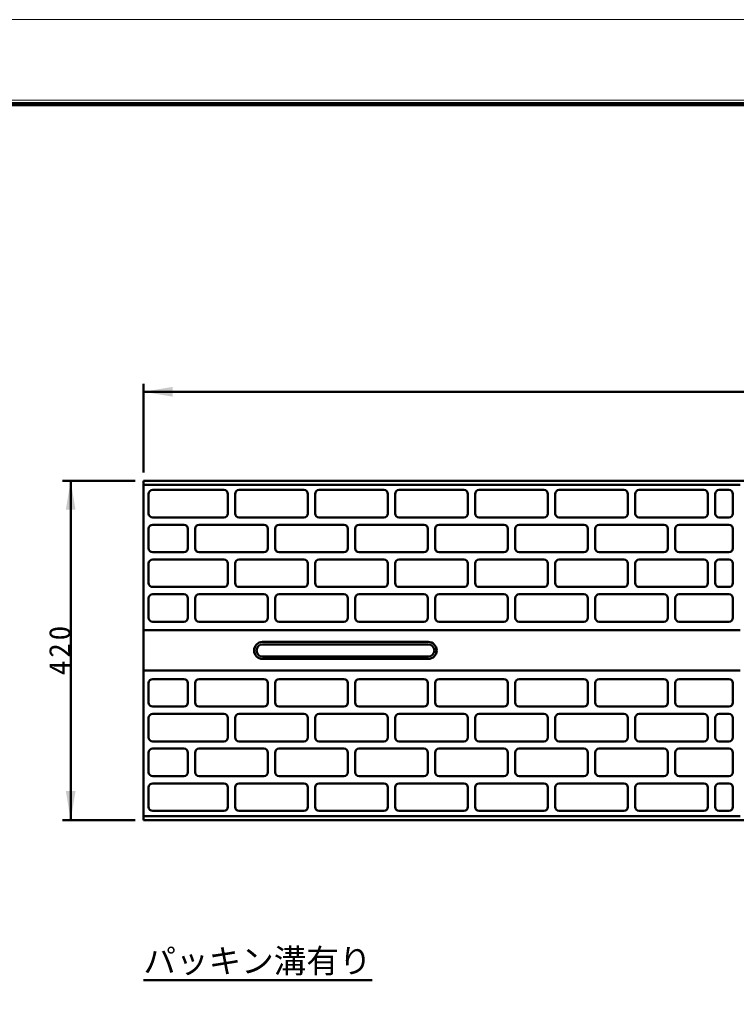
# Model space of a CAD drawing. Units: millimetres, scale not verified. Extents: x -2102 to 2102, y -1485 to 1485.
# Drawn here: x -338 to 549, y 284 to 1485 of the extents above; entities that cross this region are included whole.
import ezdxf
from ezdxf.enums import TextEntityAlignment as Align

# ---------------------------------------------------------------- set-up
doc = ezdxf.new("R2010")
doc.units = ezdxf.units.MM
doc.header["$LTSCALE"] = 5
doc.layers.add('0-0_V-nasSTD', color=7, linetype='Continuous', lineweight=35)
doc.layers.add('0-1_0', color=7, linetype='Continuous', lineweight=50)
doc.styles.add('ＭＳ ゴシック', font='')
doc.styles.get('ＭＳ ゴシック').set_extended_font_data('MS Gothic')

msp = doc.modelspace()

# ---------------------------------------------------------------- linework, layer by layer
at = {"layer": '0-0_V-nasSTD', "lineweight": 18}
for points in [[(-2102.5, -1485), (-2102.5, 1485), (2102.5, 1485), (2102.5, -1485)], [(-2002.5, -1385), (-2002.5, 1385), (2002.5, 1385), (2002.5, -1385)]]:
    msp.add_lwpolyline(points, close=True, dxfattribs=at)
at = {"layer": '0-0_V-nasSTD', "lineweight": 100}
msp.add_lwpolyline([(1997.5, -1380), (1997.5, 1380), (-1997.5, 1380)], dxfattribs=at)
at = {"layer": '0-0_V-nasSTD'}
for points in [[(-184.686, 1024.351), (-148.686, 1018.351), (-148.686, 1030.351)], [(-280.686, 878.351), (-274.686, 914.351), (-268.686, 878.351)], [(-280.686, 530.351), (-274.686, 494.351), (-268.686, 530.351)]]:
    msp.add_solid(points, dxfattribs=at)
at = {"layer": '0-1_0'}
for p, q in [((-184.686, 924.351), (-184.686, 1034.351)), ((-184.686, 1024.351), (1815.314, 1024.351)), ((-194.686, 914.351), (-284.686, 914.351)), ((-274.686, 494.351), (-274.686, 914.351)), ((1815.314, 914.351), (-184.686, 914.351)), ((-184.686, 914.351), (-184.686, 494.351)), ((-184.686, 909.351), (553.814, 909.351)), ((-173.186, 902.851), (-85.186, 902.851)), ((-66.186, 902.851), (13.814, 902.851)), ((32.814, 902.851), (112.814, 902.851)), ((131.814, 902.851), (211.814, 902.851)), ((310.814, 902.851), (230.814, 902.851)), ((329.814, 902.851), (409.814, 902.851)), ((428.814, 902.851), (508.814, 902.851)), ((527.814, 902.851), (539.814, 902.851)), ((-178.186, 897.851), (-178.186, 873.851)), ((-80.186, 897.851), (-80.186, 873.851)), ((-71.186, 897.851), (-71.186, 873.851)), ((18.814, 897.851), (18.814, 873.851)), ((27.814, 897.851), (27.814, 873.851)), ((117.814, 897.851), (117.814, 873.851)), ((126.814, 897.851), (126.814, 873.851)), ((216.814, 897.851), (216.814, 873.851)), ((225.814, 897.851), (225.814, 873.851)), ((315.814, 873.851), (315.814, 897.851)), ((324.814, 897.851), (324.814, 873.851)), ((414.814, 897.851), (414.814, 873.851)), ((423.814, 897.851), (423.814, 873.851)), ((513.814, 897.851), (513.814, 873.851)), ((522.814, 897.851), (522.814, 873.851)), ((544.814, 897.851), (544.814, 873.851)), ((-173.186, 868.851), (-85.186, 868.851)), ((13.814, 868.851), (-66.186, 868.851)), ((32.814, 868.851), (112.814, 868.851)), ((211.814, 868.851), (131.814, 868.851)), ((230.814, 868.851), (310.814, 868.851)), ((329.814, 868.851), (409.814, 868.851)), ((428.814, 868.851), (508.814, 868.851)), ((527.814, 868.851), (539.814, 868.851)), ((-178.186, 830.851), (-178.186, 854.851)), ((-173.186, 859.851), (-134.686, 859.851)), ((-129.686, 854.851), (-129.686, 830.851)), ((-120.686, 830.851), (-120.686, 854.851)), ((-115.686, 859.851), (-35.686, 859.851)), ((-30.686, 854.851), (-30.686, 830.851)), ((-21.686, 830.851), (-21.686, 854.851)), ((63.314, 859.851), (-16.686, 859.851)), ((68.314, 830.851), (68.314, 854.851)), ((77.314, 830.851), (77.314, 854.851)), ((82.314, 859.851), (162.314, 859.851)), ((167.314, 854.851), (167.314, 830.851)), ((176.314, 830.851), (176.314, 854.851)), ((181.314, 859.851), (261.314, 859.851)), ((266.314, 854.851), (266.314, 830.851)), ((275.314, 854.851), (275.314, 830.851)), ((280.314, 859.851), (360.314, 859.851)), ((365.314, 854.851), (365.314, 830.851)), ((374.314, 830.851), (374.314, 854.851)), ((379.314, 859.851), (459.314, 859.851)), ((464.314, 854.851), (464.314, 830.851)), ((473.314, 830.851), (473.314, 854.851)), ((478.314, 859.851), (539.814, 859.851)), ((544.814, 854.851), (544.814, 830.851)), ((-134.686, 825.851), (-173.186, 825.851)), ((-115.686, 825.851), (-35.686, 825.851)), ((-16.686, 825.851), (63.314, 825.851)), ((82.314, 825.851), (162.314, 825.851)), ((181.314, 825.851), (261.314, 825.851)), ((280.314, 825.851), (360.314, 825.851)), ((379.314, 825.851), (459.314, 825.851)), ((478.314, 825.851), (539.814, 825.851)), ((-178.186, 811.851), (-178.186, 787.851)), ((-173.186, 816.851), (-85.186, 816.851)), ((-80.186, 811.851), (-80.186, 787.851)), ((-71.186, 811.851), (-71.186, 787.851)), ((-66.186, 816.851), (13.814, 816.851)), ((18.814, 811.851), (18.814, 787.851)), ((27.814, 811.851), (27.814, 787.851)), ((32.814, 816.851), (112.814, 816.851)), ((117.814, 811.851), (117.814, 787.851)), ((126.814, 811.851), (126.814, 787.851)), ((131.814, 816.851), (211.814, 816.851)), ((216.814, 811.851), (216.814, 787.851)), ((225.814, 811.851), (225.814, 787.851)), ((310.814, 816.851), (230.814, 816.851)), ((315.814, 787.851), (315.814, 811.851)), ((324.814, 811.851), (324.814, 787.851)), ((329.814, 816.851), (409.814, 816.851)), ((414.814, 811.851), (414.814, 787.851)), ((423.814, 811.851), (423.814, 787.851)), ((428.814, 816.851), (508.814, 816.851)), ((513.814, 811.851), (513.814, 787.851)), ((522.814, 811.851), (522.814, 787.851)), ((527.814, 816.851), (539.814, 816.851)), ((544.814, 811.851), (544.814, 787.851)), ((-173.186, 782.851), (-85.186, 782.851)), ((13.814, 782.851), (-66.186, 782.851)), ((32.814, 782.851), (112.814, 782.851)), ((211.814, 782.851), (131.814, 782.851)), ((230.814, 782.851), (310.814, 782.851)), ((329.814, 782.851), (409.814, 782.851)), ((428.814, 782.851), (508.814, 782.851)), ((527.814, 782.851), (539.814, 782.851)), ((-173.186, 773.851), (-134.686, 773.851)), ((-115.686, 773.851), (-35.686, 773.851)), ((63.314, 773.851), (-16.686, 773.851)), ((82.314, 773.851), (162.314, 773.851)), ((181.314, 773.851), (261.314, 773.851)), ((280.314, 773.851), (360.314, 773.851)), ((379.314, 773.851), (459.314, 773.851)), ((478.314, 773.851), (539.814, 773.851)), ((-178.186, 744.851), (-178.186, 768.851)), ((-129.686, 768.851), (-129.686, 744.851)), ((-120.686, 744.851), (-120.686, 768.851)), ((-30.686, 768.851), (-30.686, 744.851)), ((-21.686, 744.851), (-21.686, 768.851)), ((68.314, 744.851), (68.314, 768.851)), ((77.314, 744.851), (77.314, 768.851)), ((167.314, 768.851), (167.314, 744.851)), ((176.314, 744.851), (176.314, 768.851)), ((266.314, 768.851), (266.314, 744.851)), ((275.314, 768.851), (275.314, 744.851)), ((365.314, 768.851), (365.314, 744.851)), ((374.314, 744.851), (374.314, 768.851)), ((464.314, 768.851), (464.314, 744.851)), ((473.314, 744.851), (473.314, 768.851)), ((544.814, 768.851), (544.814, 744.851)), ((-134.686, 739.851), (-173.186, 739.851)), ((-115.686, 739.851), (-35.686, 739.851)), ((-16.686, 739.851), (63.314, 739.851)), ((82.314, 739.851), (162.314, 739.851)), ((181.314, 739.851), (261.314, 739.851)), ((280.314, 739.851), (360.314, 739.851)), ((379.314, 739.851), (459.314, 739.851)), ((478.314, 739.851), (539.814, 739.851)), ((553.814, 729.351), (-184.686, 729.351)), ((167.814, 714.851), (-37.186, 714.851)), ((167.814, 711.851), (-37.186, 711.851)), ((167.814, 696.851), (-37.186, 696.851)), ((167.814, 693.851), (-37.186, 693.851)), ((553.814, 679.351), (-184.686, 679.351)), ((-178.186, 663.851), (-178.186, 639.851)), ((-134.686, 668.851), (-173.186, 668.851)), ((-129.686, 639.851), (-129.686, 663.851)), ((-120.686, 663.851), (-120.686, 639.851)), ((-115.686, 668.851), (-35.686, 668.851)), ((-30.686, 639.851), (-30.686, 663.851)), ((-21.686, 663.851), (-21.686, 639.851)), ((-16.686, 668.851), (63.314, 668.851)), ((68.314, 663.851), (68.314, 639.851)), ((77.314, 663.851), (77.314, 639.851)), ((82.314, 668.851), (162.314, 668.851)), ((167.314, 639.851), (167.314, 663.851)), ((176.314, 663.851), (176.314, 639.851)), ((181.314, 668.851), (261.314, 668.851)), ((266.314, 639.851), (266.314, 663.851)), ((275.314, 639.851), (275.314, 663.851)), ((280.314, 668.851), (360.314, 668.851)), ((365.314, 639.851), (365.314, 663.851)), ((374.314, 663.851), (374.314, 639.851)), ((379.314, 668.851), (459.314, 668.851)), ((464.314, 639.851), (464.314, 663.851)), ((473.314, 663.851), (473.314, 639.851)), ((478.314, 668.851), (539.814, 668.851)), ((544.814, 639.851), (544.814, 663.851)), ((-173.186, 634.851), (-134.686, 634.851)), ((-173.186, 625.851), (-85.186, 625.851)), ((-115.686, 634.851), (-35.686, 634.851)), ((13.814, 625.851), (-66.186, 625.851)), ((63.314, 634.851), (-16.686, 634.851)), ((32.814, 625.851), (112.814, 625.851)), ((82.314, 634.851), (162.314, 634.851)), ((211.814, 625.851), (131.814, 625.851)), ((181.314, 634.851), (261.314, 634.851)), ((230.814, 625.851), (310.814, 625.851)), ((280.314, 634.851), (360.314, 634.851)), ((329.814, 625.851), (409.814, 625.851)), ((379.314, 634.851), (459.314, 634.851)), ((428.814, 625.851), (508.814, 625.851)), ((478.314, 634.851), (539.814, 634.851)), ((527.814, 625.851), (539.814, 625.851)), ((-178.186, 596.851), (-178.186, 620.851)), ((-80.186, 596.851), (-80.186, 620.851)), ((-71.186, 596.851), (-71.186, 620.851)), ((18.814, 596.851), (18.814, 620.851)), ((27.814, 596.851), (27.814, 620.851)), ((117.814, 596.851), (117.814, 620.851)), ((126.814, 596.851), (126.814, 620.851)), ((216.814, 596.851), (216.814, 620.851)), ((225.814, 596.851), (225.814, 620.851)), ((315.814, 620.851), (315.814, 596.851)), ((324.814, 596.851), (324.814, 620.851)), ((414.814, 596.851), (414.814, 620.851)), ((423.814, 596.851), (423.814, 620.851)), ((513.814, 596.851), (513.814, 620.851)), ((522.814, 596.851), (522.814, 620.851)), ((544.814, 596.851), (544.814, 620.851)), ((-173.186, 591.851), (-85.186, 591.851)), ((-66.186, 591.851), (13.814, 591.851)), ((32.814, 591.851), (112.814, 591.851)), ((131.814, 591.851), (211.814, 591.851)), ((310.814, 591.851), (230.814, 591.851)), ((329.814, 591.851), (409.814, 591.851)), ((428.814, 591.851), (508.814, 591.851)), ((527.814, 591.851), (539.814, 591.851)), ((-178.186, 577.851), (-178.186, 553.851)), ((-134.686, 582.851), (-173.186, 582.851)), ((-129.686, 553.851), (-129.686, 577.851)), ((-120.686, 577.851), (-120.686, 553.851)), ((-115.686, 582.851), (-35.686, 582.851)), ((-30.686, 553.851), (-30.686, 577.851)), ((-21.686, 577.851), (-21.686, 553.851)), ((-16.686, 582.851), (63.314, 582.851)), ((68.314, 577.851), (68.314, 553.851)), ((77.314, 577.851), (77.314, 553.851)), ((82.314, 582.851), (162.314, 582.851)), ((167.314, 553.851), (167.314, 577.851)), ((176.314, 577.851), (176.314, 553.851)), ((181.314, 582.851), (261.314, 582.851)), ((266.314, 553.851), (266.314, 577.851)), ((275.314, 553.851), (275.314, 577.851)), ((280.314, 582.851), (360.314, 582.851)), ((365.314, 553.851), (365.314, 577.851)), ((374.314, 577.851), (374.314, 553.851)), ((379.314, 582.851), (459.314, 582.851)), ((464.314, 553.851), (464.314, 577.851)), ((473.314, 577.851), (473.314, 553.851)), ((478.314, 582.851), (539.814, 582.851)), ((544.814, 553.851), (544.814, 577.851)), ((-173.186, 548.851), (-134.686, 548.851)), ((-115.686, 548.851), (-35.686, 548.851)), ((63.314, 548.851), (-16.686, 548.851)), ((82.314, 548.851), (162.314, 548.851)), ((181.314, 548.851), (261.314, 548.851)), ((280.314, 548.851), (360.314, 548.851)), ((379.314, 548.851), (459.314, 548.851)), ((478.314, 548.851), (539.814, 548.851)), ((-178.186, 510.851), (-178.186, 534.851)), ((-173.186, 539.851), (-85.186, 539.851)), ((-80.186, 510.851), (-80.186, 534.851)), ((-71.186, 510.851), (-71.186, 534.851)), ((13.814, 539.851), (-66.186, 539.851)), ((18.814, 510.851), (18.814, 534.851)), ((27.814, 510.851), (27.814, 534.851)), ((32.814, 539.851), (112.814, 539.851)), ((117.814, 510.851), (117.814, 534.851)), ((126.814, 510.851), (126.814, 534.851)), ((211.814, 539.851), (131.814, 539.851)), ((216.814, 510.851), (216.814, 534.851)), ((225.814, 510.851), (225.814, 534.851)), ((230.814, 539.851), (310.814, 539.851)), ((315.814, 534.851), (315.814, 510.851)), ((324.814, 510.851), (324.814, 534.851)), ((329.814, 539.851), (409.814, 539.851)), ((414.814, 510.851), (414.814, 534.851)), ((423.814, 510.851), (423.814, 534.851)), ((428.814, 539.851), (508.814, 539.851)), ((513.814, 510.851), (513.814, 534.851)), ((522.814, 510.851), (522.814, 534.851)), ((527.814, 539.851), (539.814, 539.851)), ((544.814, 510.851), (544.814, 534.851)), ((-173.186, 505.851), (-85.186, 505.851)), ((-66.186, 505.851), (13.814, 505.851)), ((32.814, 505.851), (112.814, 505.851)), ((131.814, 505.851), (211.814, 505.851)), ((310.814, 505.851), (230.814, 505.851)), ((329.814, 505.851), (409.814, 505.851)), ((428.814, 505.851), (508.814, 505.851)), ((527.814, 505.851), (539.814, 505.851)), ((-194.686, 494.351), (-284.686, 494.351)), ((-184.686, 499.351), (553.814, 499.351)), ((-184.686, 494.351), (1815.314, 494.351)), ((-184.686, 296.636), (98.521, 296.636))]:
    msp.add_line(p, q, dxfattribs=at)
for centre, radius, start, end in [((-173.186, 897.851), 5, 90, 180), ((-85.186, 897.851), 5, 0, 90), ((-66.186, 897.851), 5, 90, 180), ((13.814, 897.851), 5, 0, 90), ((32.814, 897.851), 5, 90, 180), ((112.814, 897.851), 5, 0, 90), ((131.814, 897.851), 5, 90, 180), ((211.814, 897.851), 5, 0, 90), ((230.814, 897.851), 5, 90, 180), ((310.814, 897.851), 5, 0, 90), ((329.814, 897.851), 5, 90, 180), ((409.814, 897.851), 5, 0, 90), ((428.814, 897.851), 5, 90, 180), ((508.814, 897.851), 5, 0, 90), ((527.814, 897.851), 5, 90, 180), ((539.814, 897.851), 5, 0, 90), ((-173.186, 873.851), 5, 180, 270), ((-85.186, 873.851), 5, 270, 0), ((-66.186, 873.851), 5, 180, 270), ((13.814, 873.851), 5, 270, 0), ((32.814, 873.851), 5, 180, 270), ((112.814, 873.851), 5, 270, 0), ((131.814, 873.851), 5, 180, 270), ((211.814, 873.851), 5, 270, 0), ((230.814, 873.851), 5, 180, 270), ((310.814, 873.851), 5, 270, 0), ((329.814, 873.851), 5, 180, 270), ((409.814, 873.851), 5, 270, 0), ((428.814, 873.851), 5, 180, 270), ((508.814, 873.851), 5, 270, 0), ((527.814, 873.851), 5, 180, 270), ((539.814, 873.851), 5, 270, 0), ((-173.186, 854.851), 5, 90, 180), ((-134.686, 854.851), 5, 0, 90), ((-115.686, 854.851), 5, 90, 180), ((-35.686, 854.851), 5, 0, 90), ((-16.686, 854.851), 5, 90, 180), ((63.314, 854.851), 5, 0, 90), ((82.314, 854.851), 5, 90, 180), ((162.314, 854.851), 5, 0, 90), ((181.314, 854.851), 5, 90, 180), ((261.314, 854.851), 5, 0, 90), ((280.314, 854.851), 5, 90, 180), ((360.314, 854.851), 5, 0, 90), ((379.314, 854.851), 5, 90, 180), ((459.314, 854.851), 5, 0, 90), ((478.314, 854.851), 5, 90, 180), ((539.814, 854.851), 5, 0, 90), ((-173.186, 830.851), 5, 180, 270), ((-134.686, 830.851), 5, 270, 0), ((-115.686, 830.851), 5, 180, 270), ((-35.686, 830.851), 5, 270, 0), ((-16.686, 830.851), 5, 180, 270), ((63.314, 830.851), 5, 270, 0), ((82.314, 830.851), 5, 180, 270), ((162.314, 830.851), 5, 270, 0), ((181.314, 830.851), 5, 180, 270), ((261.314, 830.851), 5, 270, 0), ((280.314, 830.851), 5, 180, 270), ((360.314, 830.851), 5, 270, 0), ((379.314, 830.851), 5, 180, 270), ((459.314, 830.851), 5, 270, 0), ((478.314, 830.851), 5, 180, 270), ((539.814, 830.851), 5, 270, 0), ((-173.186, 811.851), 5, 90, 180), ((-85.186, 811.851), 5, 0, 90), ((-66.186, 811.851), 5, 90, 180), ((13.814, 811.851), 5, 0, 90), ((32.814, 811.851), 5, 90, 180), ((112.814, 811.851), 5, 0, 90), ((131.814, 811.851), 5, 90, 180), ((211.814, 811.851), 5, 0, 90), ((230.814, 811.851), 5, 90, 180), ((310.814, 811.851), 5, 0, 90), ((329.814, 811.851), 5, 90, 180), ((409.814, 811.851), 5, 0, 90), ((428.814, 811.851), 5, 90, 180), ((508.814, 811.851), 5, 0, 90), ((527.814, 811.851), 5, 90, 180), ((539.814, 811.851), 5, 0, 90), ((-173.186, 787.851), 5, 180, 270), ((-85.186, 787.851), 5, 270, 0), ((-66.186, 787.851), 5, 180, 270), ((13.814, 787.851), 5, 270, 0), ((32.814, 787.851), 5, 180, 270), ((112.814, 787.851), 5, 270, 0), ((131.814, 787.851), 5, 180, 270), ((211.814, 787.851), 5, 270, 0), ((230.814, 787.851), 5, 180, 270), ((310.814, 787.851), 5, 270, 0), ((329.814, 787.851), 5, 180, 270), ((409.814, 787.851), 5, 270, 0), ((428.814, 787.851), 5, 180, 270), ((508.814, 787.851), 5, 270, 0), ((527.814, 787.851), 5, 180, 270), ((539.814, 787.851), 5, 270, 0), ((-173.186, 768.851), 5, 90, 180), ((-134.686, 768.851), 5, 0, 90), ((-115.686, 768.851), 5, 90, 180), ((-35.686, 768.851), 5, 0, 90), ((-16.686, 768.851), 5, 90, 180), ((63.314, 768.851), 5, 0, 90), ((82.314, 768.851), 5, 90, 180), ((162.314, 768.851), 5, 0, 90), ((181.314, 768.851), 5, 90, 180), ((261.314, 768.851), 5, 0, 90), ((280.314, 768.851), 5, 90, 180), ((360.314, 768.851), 5, 0, 90), ((379.314, 768.851), 5, 90, 180), ((459.314, 768.851), 5, 0, 90), ((478.314, 768.851), 5, 90, 180), ((539.814, 768.851), 5, 0, 90), ((-173.186, 744.851), 5, 180, 270), ((-134.686, 744.851), 5, 270, 0), ((-115.686, 744.851), 5, 180, 270), ((-35.686, 744.851), 5, 270, 0), ((-16.686, 744.851), 5, 180, 270), ((63.314, 744.851), 5, 270, 0), ((82.314, 744.851), 5, 180, 270), ((162.314, 744.851), 5, 270, 0), ((181.314, 744.851), 5, 180, 270), ((261.314, 744.851), 5, 270, 0), ((280.314, 744.851), 5, 180, 270), ((360.314, 744.851), 5, 270, 0), ((379.314, 744.851), 5, 180, 270), ((459.314, 744.851), 5, 270, 0), ((478.314, 744.851), 5, 180, 270), ((539.814, 744.851), 5, 270, 0), ((-37.186, 704.351), 10.5, 90, 270), ((-37.186, 704.351), 7.5, 90, 270), ((167.814, 704.351), 10.5, 270, 90), ((167.814, 704.351), 7.5, 270, 90), ((-173.186, 663.851), 5, 90, 180), ((-134.686, 663.851), 5, 0, 90), ((-115.686, 663.851), 5, 90, 180), ((-35.686, 663.851), 5, 0, 90), ((-16.686, 663.851), 5, 90, 180), ((63.314, 663.851), 5, 0, 90), ((82.314, 663.851), 5, 90, 180), ((162.314, 663.851), 5, 0, 90), ((181.314, 663.851), 5, 90, 180), ((261.314, 663.851), 5, 0, 90), ((280.314, 663.851), 5, 90, 180), ((360.314, 663.851), 5, 0, 90), ((379.314, 663.851), 5, 90, 180), ((459.314, 663.851), 5, 0, 90), ((478.314, 663.851), 5, 90, 180), ((539.814, 663.851), 5, 0, 90), ((-173.186, 639.851), 5, 180, 270), ((-134.686, 639.851), 5, 270, 0), ((-115.686, 639.851), 5, 180, 270), ((-35.686, 639.851), 5, 270, 0), ((-16.686, 639.851), 5, 180, 270), ((63.314, 639.851), 5, 270, 0), ((82.314, 639.851), 5, 180, 270), ((162.314, 639.851), 5, 270, 0), ((181.314, 639.851), 5, 180, 270), ((261.314, 639.851), 5, 270, 0), ((280.314, 639.851), 5, 180, 270), ((360.314, 639.851), 5, 270, 0), ((379.314, 639.851), 5, 180, 270), ((459.314, 639.851), 5, 270, 0), ((478.314, 639.851), 5, 180, 270), ((539.814, 639.851), 5, 270, 0), ((-173.186, 620.851), 5, 90, 180), ((-85.186, 620.851), 5, 0, 90), ((-66.186, 620.851), 5, 90, 180), ((13.814, 620.851), 5, 0, 90), ((32.814, 620.851), 5, 90, 180), ((112.814, 620.851), 5, 0, 90), ((131.814, 620.851), 5, 90, 180), ((211.814, 620.851), 5, 0, 90), ((230.814, 620.851), 5, 90, 180), ((310.814, 620.851), 5, 0, 90), ((329.814, 620.851), 5, 90, 180), ((409.814, 620.851), 5, 0, 90), ((428.814, 620.851), 5, 90, 180), ((508.814, 620.851), 5, 0, 90), ((527.814, 620.851), 5, 90, 180), ((539.814, 620.851), 5, 0, 90), ((-173.186, 596.851), 5, 180, 270), ((-85.186, 596.851), 5, 270, 0), ((-66.186, 596.851), 5, 180, 270), ((13.814, 596.851), 5, 270, 0), ((32.814, 596.851), 5, 180, 270), ((112.814, 596.851), 5, 270, 0), ((131.814, 596.851), 5, 180, 270), ((211.814, 596.851), 5, 270, 0), ((230.814, 596.851), 5, 180, 270), ((310.814, 596.851), 5, 270, 0), ((329.814, 596.851), 5, 180, 270), ((409.814, 596.851), 5, 270, 0), ((428.814, 596.851), 5, 180, 270), ((508.814, 596.851), 5, 270, 0), ((527.814, 596.851), 5, 180, 270), ((539.814, 596.851), 5, 270, 0), ((-173.186, 577.851), 5, 90, 180), ((-134.686, 577.851), 5, 0, 90), ((-115.686, 577.851), 5, 90, 180), ((-35.686, 577.851), 5, 0, 90), ((-16.686, 577.851), 5, 90, 180), ((63.314, 577.851), 5, 0, 90), ((82.314, 577.851), 5, 90, 180), ((162.314, 577.851), 5, 0, 90), ((181.314, 577.851), 5, 90, 180), ((261.314, 577.851), 5, 0, 90), ((280.314, 577.851), 5, 90, 180), ((360.314, 577.851), 5, 0, 90), ((379.314, 577.851), 5, 90, 180), ((459.314, 577.851), 5, 0, 90), ((478.314, 577.851), 5, 90, 180), ((539.814, 577.851), 5, 0, 90), ((-173.186, 553.851), 5, 180, 270), ((-134.686, 553.851), 5, 270, 0), ((-115.686, 553.851), 5, 180, 270), ((-35.686, 553.851), 5, 270, 0), ((-16.686, 553.851), 5, 180, 270), ((63.314, 553.851), 5, 270, 0), ((82.314, 553.851), 5, 180, 270), ((162.314, 553.851), 5, 270, 0), ((181.314, 553.851), 5, 180, 270), ((261.314, 553.851), 5, 270, 0), ((280.314, 553.851), 5, 180, 270), ((360.314, 553.851), 5, 270, 0), ((379.314, 553.851), 5, 180, 270), ((459.314, 553.851), 5, 270, 0), ((478.314, 553.851), 5, 180, 270), ((539.814, 553.851), 5, 270, 0), ((-173.186, 534.851), 5, 90, 180), ((-85.186, 534.851), 5, 0, 90), ((-66.186, 534.851), 5, 90, 180), ((13.814, 534.851), 5, 0, 90), ((32.814, 534.851), 5, 90, 180), ((112.814, 534.851), 5, 0, 90), ((131.814, 534.851), 5, 90, 180), ((211.814, 534.851), 5, 0, 90), ((230.814, 534.851), 5, 90, 180), ((310.814, 534.851), 5, 0, 90), ((329.814, 534.851), 5, 90, 180), ((409.814, 534.851), 5, 0, 90), ((428.814, 534.851), 5, 90, 180), ((508.814, 534.851), 5, 0, 90), ((527.814, 534.851), 5, 90, 180), ((539.814, 534.851), 5, 0, 90), ((-173.186, 510.851), 5, 180, 270), ((-85.186, 510.851), 5, 270, 0), ((-66.186, 510.851), 5, 180, 270), ((13.814, 510.851), 5, 270, 0), ((32.814, 510.851), 5, 180, 270), ((112.814, 510.851), 5, 270, 0), ((131.814, 510.851), 5, 180, 270), ((211.814, 510.851), 5, 270, 0), ((230.814, 510.851), 5, 180, 270), ((310.814, 510.851), 5, 270, 0), ((329.814, 510.851), 5, 180, 270), ((409.814, 510.851), 5, 270, 0), ((428.814, 510.851), 5, 180, 270), ((508.814, 510.851), 5, 270, 0), ((527.814, 510.851), 5, 180, 270), ((539.814, 510.851), 5, 270, 0)]:
    msp.add_arc(centre, radius, start, end, dxfattribs=at)

# ---------------------------------------------------------------- texts
at = {"layer": '0-0_V-nasSTD', "style": 'ＭＳ ゴシック'}
msp.add_text('パッキン溝有り', height=29.56, dxfattribs=at).set_placement((-184.686, 296.636), align=Align.BOTTOM_LEFT)
at = {"layer": '0-0_V-nasSTD', "insert": (-274.686, 673.751), "char_height": 26.39, "attachment_point": 7, "rotation": 90, "style": 'ＭＳ ゴシック'}
msp.add_mtext('\\T1.2;420', dxfattribs=at)

doc.saveas('drawing.dxf')
